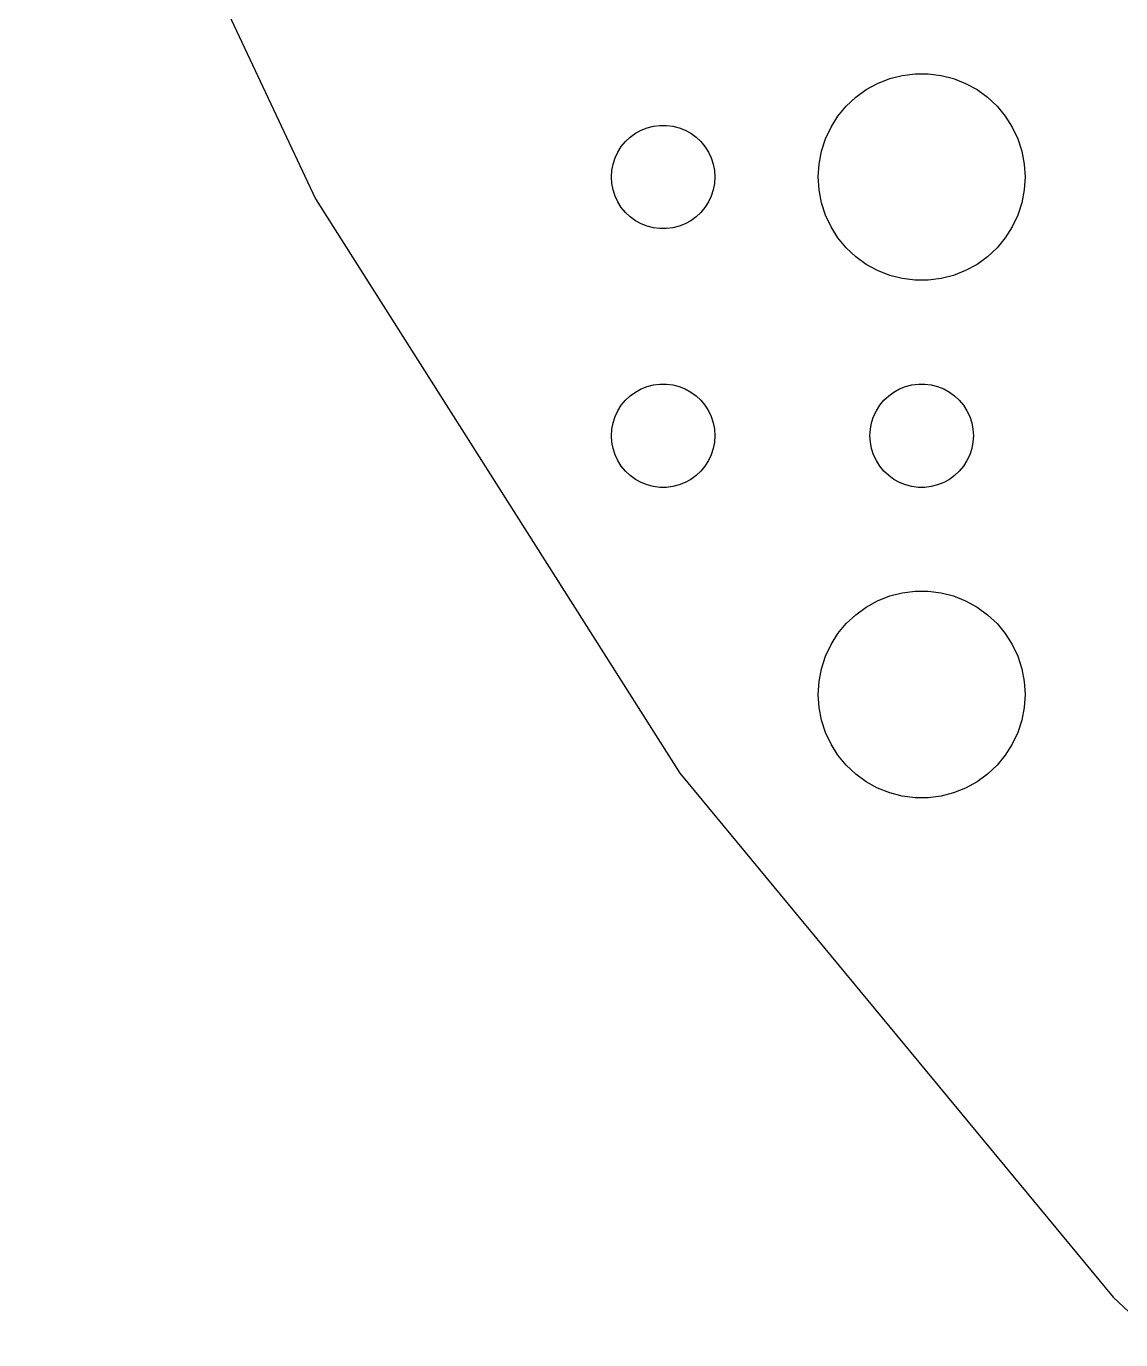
# Model space of a CAD drawing. Header units: metres. Extents: x -157 to 157, y -157 to 157.
# Drawn here: x -145.97 to -114.22, y -108.71 to -70.63 of the extents above; entities that cross this region are included whole.
import ezdxf

# ---------------------------------------------------------------- set-up
doc = ezdxf.new("R2010")
doc.units = ezdxf.units.M

msp = doc.modelspace()

# ---------------------------------------------------------------- linework, layer by layer
for p, q in [((-145.975, -57.7955), (-137.58, -75.6353)), ((-121.607, -72.467), (-121.277, -72.2855)), ((-121.277, -72.2855), (-120.927, -72.1468)), ((-120.927, -72.1468), (-120.562, -72.0531)), ((-120.562, -72.0531), (-120.188, -72.0059)), ((-120.188, -72.0059), (-119.812, -72.0059)), ((-119.812, -72.0059), (-119.438, -72.0531)), ((-119.438, -72.0531), (-119.073, -72.1468)), ((-119.073, -72.1468), (-118.723, -72.2855)), ((-118.723, -72.2855), (-118.393, -72.467)), ((-122.187, -72.9464), (-121.912, -72.6885)), ((-121.912, -72.6885), (-121.607, -72.467)), ((-118.393, -72.467), (-118.088, -72.6885)), ((-118.088, -72.6885), (-117.813, -72.9464)), ((-122.427, -73.2366), (-122.187, -72.9464)), ((-117.813, -72.9464), (-117.573, -73.2366)), ((-122.629, -73.5547), (-122.427, -73.2366)), ((-117.573, -73.2366), (-117.371, -73.5547)), ((-128.593, -73.9732), (-128.456, -73.8442)), ((-128.456, -73.8442), (-128.304, -73.7335)), ((-128.304, -73.7335), (-128.139, -73.6428)), ((-128.139, -73.6428), (-127.964, -73.5734)), ((-127.964, -73.5734), (-127.781, -73.5266)), ((-127.781, -73.5266), (-127.594, -73.503)), ((-127.594, -73.503), (-127.406, -73.503)), ((-127.406, -73.503), (-127.219, -73.5266)), ((-127.219, -73.5266), (-127.036, -73.5734)), ((-127.036, -73.5734), (-126.861, -73.6428)), ((-126.861, -73.6428), (-126.696, -73.7335)), ((-126.696, -73.7335), (-126.544, -73.8442)), ((-126.544, -73.8442), (-126.407, -73.9732)), ((-122.789, -73.8956), (-122.629, -73.5547)), ((-117.371, -73.5547), (-117.211, -73.8956)), ((-128.814, -74.2774), (-128.714, -74.1183)), ((-128.714, -74.1183), (-128.593, -73.9732)), ((-126.407, -73.9732), (-126.286, -74.1183)), ((-126.286, -74.1183), (-126.186, -74.2774)), ((-122.906, -74.2539), (-122.789, -73.8956)), ((-117.211, -73.8956), (-117.094, -74.2539)), ((-128.988, -74.812), (-128.953, -74.627)), ((-128.953, -74.627), (-128.895, -74.4478)), ((-128.895, -74.4478), (-128.814, -74.2774)), ((-126.186, -74.2774), (-126.105, -74.4478)), ((-126.105, -74.4478), (-126.047, -74.627)), ((-126.047, -74.627), (-126.012, -74.812)), ((-123, -75), (-122.976, -74.624)), ((-122.976, -74.624), (-122.906, -74.2539)), ((-117.094, -74.2539), (-117.024, -74.624)), ((-117.024, -74.624), (-117, -75)), ((-129, -75), (-128.988, -74.812)), ((-128.988, -75.188), (-129, -75)), ((-126.012, -74.812), (-126, -75)), ((-126, -75), (-126.012, -75.188)), ((-122.976, -75.376), (-123, -75)), ((-117, -75), (-117.024, -75.376)), ((-128.953, -75.373), (-128.988, -75.188)), ((-128.895, -75.5522), (-128.953, -75.373)), ((-126.047, -75.373), (-126.105, -75.5522)), ((-126.012, -75.188), (-126.047, -75.373)), ((-122.906, -75.7461), (-122.976, -75.376)), ((-117.024, -75.376), (-117.094, -75.7461)), ((-137.58, -75.6353), (-127.016, -92.2823)), ((-128.814, -75.7226), (-128.895, -75.5522)), ((-128.714, -75.8817), (-128.814, -75.7226)), ((-126.186, -75.7226), (-126.286, -75.8817)), ((-126.105, -75.5522), (-126.186, -75.7226)), ((-122.789, -76.1044), (-122.906, -75.7461)), ((-117.094, -75.7461), (-117.211, -76.1044)), ((-128.593, -76.0268), (-128.714, -75.8817)), ((-128.456, -76.1558), (-128.593, -76.0268)), ((-128.304, -76.2665), (-128.456, -76.1558)), ((-126.544, -76.1558), (-126.696, -76.2665)), ((-126.407, -76.0268), (-126.544, -76.1558)), ((-126.286, -75.8817), (-126.407, -76.0268)), ((-122.629, -76.4453), (-122.789, -76.1044)), ((-117.211, -76.1044), (-117.371, -76.4453)), ((-128.139, -76.3572), (-128.304, -76.2665)), ((-127.964, -76.4266), (-128.139, -76.3572)), ((-127.781, -76.4734), (-127.964, -76.4266)), ((-127.594, -76.497), (-127.781, -76.4734)), ((-127.406, -76.497), (-127.594, -76.497)), ((-127.219, -76.4734), (-127.406, -76.497)), ((-127.036, -76.4266), (-127.219, -76.4734)), ((-126.861, -76.3572), (-127.036, -76.4266)), ((-126.696, -76.2665), (-126.861, -76.3572)), ((-122.427, -76.7634), (-122.629, -76.4453)), ((-117.371, -76.4453), (-117.573, -76.7634)), ((-122.187, -77.0536), (-122.427, -76.7634)), ((-117.573, -76.7634), (-117.813, -77.0536)), ((-121.912, -77.3115), (-122.187, -77.0536)), ((-117.813, -77.0536), (-118.088, -77.3115)), ((-121.607, -77.533), (-121.912, -77.3115)), ((-121.277, -77.7145), (-121.607, -77.533)), ((-118.393, -77.533), (-118.723, -77.7145)), ((-118.088, -77.3115), (-118.393, -77.533)), ((-120.927, -77.8532), (-121.277, -77.7145)), ((-120.562, -77.9469), (-120.927, -77.8532)), ((-120.188, -77.9941), (-120.562, -77.9469)), ((-119.812, -77.9941), (-120.188, -77.9941)), ((-119.438, -77.9469), (-119.812, -77.9941)), ((-119.073, -77.8532), (-119.438, -77.9469)), ((-118.723, -77.7145), (-119.073, -77.8532)), ((-128.139, -81.1428), (-127.964, -81.0734)), ((-127.964, -81.0734), (-127.781, -81.0266)), ((-127.781, -81.0266), (-127.594, -81.003)), ((-127.594, -81.003), (-127.406, -81.003)), ((-127.406, -81.003), (-127.219, -81.0266)), ((-127.219, -81.0266), (-127.036, -81.0734)), ((-127.036, -81.0734), (-126.861, -81.1428)), ((-120.639, -81.1428), (-120.464, -81.0734)), ((-120.464, -81.0734), (-120.281, -81.0266)), ((-120.281, -81.0266), (-120.094, -81.003)), ((-120.094, -81.003), (-119.906, -81.003)), ((-119.906, -81.003), (-119.719, -81.0266)), ((-119.719, -81.0266), (-119.536, -81.0734)), ((-119.536, -81.0734), (-119.361, -81.1428)), ((-128.714, -81.6183), (-128.593, -81.4732)), ((-128.593, -81.4732), (-128.456, -81.3442)), ((-128.456, -81.3442), (-128.304, -81.2335)), ((-128.304, -81.2335), (-128.139, -81.1428)), ((-126.861, -81.1428), (-126.696, -81.2335)), ((-126.696, -81.2335), (-126.544, -81.3442)), ((-126.544, -81.3442), (-126.407, -81.4732)), ((-126.407, -81.4732), (-126.286, -81.6183)), ((-121.214, -81.6183), (-121.093, -81.4732)), ((-121.093, -81.4732), (-120.956, -81.3442)), ((-120.956, -81.3442), (-120.804, -81.2335)), ((-120.804, -81.2335), (-120.639, -81.1428)), ((-119.361, -81.1428), (-119.196, -81.2335)), ((-119.196, -81.2335), (-119.044, -81.3442)), ((-119.044, -81.3442), (-118.907, -81.4732)), ((-118.907, -81.4732), (-118.786, -81.6183)), ((-128.895, -81.9478), (-128.814, -81.7774)), ((-128.814, -81.7774), (-128.714, -81.6183)), ((-126.286, -81.6183), (-126.186, -81.7774)), ((-126.186, -81.7774), (-126.105, -81.9478)), ((-121.395, -81.9478), (-121.314, -81.7774)), ((-121.314, -81.7774), (-121.214, -81.6183)), ((-118.786, -81.6183), (-118.686, -81.7774)), ((-118.686, -81.7774), (-118.605, -81.9478)), ((-128.988, -82.312), (-128.953, -82.127)), ((-128.953, -82.127), (-128.895, -81.9478)), ((-126.105, -81.9478), (-126.047, -82.127)), ((-126.047, -82.127), (-126.012, -82.312)), ((-121.488, -82.312), (-121.453, -82.127)), ((-121.453, -82.127), (-121.395, -81.9478)), ((-118.605, -81.9478), (-118.547, -82.127)), ((-118.547, -82.127), (-118.512, -82.312)), ((-129, -82.5), (-128.988, -82.312)), ((-128.988, -82.688), (-129, -82.5)), ((-126.012, -82.312), (-126, -82.5)), ((-126, -82.5), (-126.012, -82.688)), ((-121.5, -82.5), (-121.488, -82.312)), ((-121.488, -82.688), (-121.5, -82.5)), ((-118.512, -82.312), (-118.5, -82.5)), ((-118.5, -82.5), (-118.512, -82.688)), ((-128.953, -82.873), (-128.988, -82.688)), ((-128.895, -83.0522), (-128.953, -82.873)), ((-126.047, -82.873), (-126.105, -83.0522)), ((-126.012, -82.688), (-126.047, -82.873)), ((-121.453, -82.873), (-121.488, -82.688)), ((-121.395, -83.0522), (-121.453, -82.873)), ((-118.547, -82.873), (-118.605, -83.0522)), ((-118.512, -82.688), (-118.547, -82.873)), ((-128.814, -83.2226), (-128.895, -83.0522)), ((-128.714, -83.3817), (-128.814, -83.2226)), ((-128.593, -83.5268), (-128.714, -83.3817)), ((-126.286, -83.3817), (-126.407, -83.5268)), ((-126.186, -83.2226), (-126.286, -83.3817)), ((-126.105, -83.0522), (-126.186, -83.2226)), ((-121.314, -83.2226), (-121.395, -83.0522)), ((-121.214, -83.3817), (-121.314, -83.2226)), ((-121.093, -83.5268), (-121.214, -83.3817)), ((-118.786, -83.3817), (-118.907, -83.5268)), ((-118.686, -83.2226), (-118.786, -83.3817)), ((-118.605, -83.0522), (-118.686, -83.2226)), ((-128.456, -83.6558), (-128.593, -83.5268)), ((-128.304, -83.7665), (-128.456, -83.6558)), ((-128.139, -83.8572), (-128.304, -83.7665)), ((-126.696, -83.7665), (-126.861, -83.8572)), ((-126.544, -83.6558), (-126.696, -83.7665)), ((-126.407, -83.5268), (-126.544, -83.6558)), ((-120.956, -83.6558), (-121.093, -83.5268)), ((-120.804, -83.7665), (-120.956, -83.6558)), ((-120.639, -83.8572), (-120.804, -83.7665)), ((-119.196, -83.7665), (-119.361, -83.8572)), ((-119.044, -83.6558), (-119.196, -83.7665)), ((-118.907, -83.5268), (-119.044, -83.6558)), ((-127.964, -83.9266), (-128.139, -83.8572)), ((-127.781, -83.9734), (-127.964, -83.9266)), ((-127.594, -83.997), (-127.781, -83.9734)), ((-127.406, -83.997), (-127.594, -83.997)), ((-127.219, -83.9734), (-127.406, -83.997)), ((-127.036, -83.9266), (-127.219, -83.9734)), ((-126.861, -83.8572), (-127.036, -83.9266)), ((-120.464, -83.9266), (-120.639, -83.8572)), ((-120.281, -83.9734), (-120.464, -83.9266)), ((-120.094, -83.997), (-120.281, -83.9734)), ((-119.906, -83.997), (-120.094, -83.997)), ((-119.719, -83.9734), (-119.906, -83.997)), ((-119.536, -83.9266), (-119.719, -83.9734)), ((-119.361, -83.8572), (-119.536, -83.9266)), ((-121.277, -87.2855), (-120.927, -87.1468)), ((-120.927, -87.1468), (-120.562, -87.0531)), ((-120.562, -87.0531), (-120.188, -87.0059)), ((-120.188, -87.0059), (-119.812, -87.0059)), ((-119.812, -87.0059), (-119.438, -87.0531)), ((-119.438, -87.0531), (-119.073, -87.1468)), ((-119.073, -87.1468), (-118.723, -87.2855)), ((-121.912, -87.6885), (-121.607, -87.467)), ((-121.607, -87.467), (-121.277, -87.2855)), ((-118.723, -87.2855), (-118.393, -87.467)), ((-118.393, -87.467), (-118.088, -87.6885)), ((-122.427, -88.2366), (-122.187, -87.9464)), ((-122.187, -87.9464), (-121.912, -87.6885)), ((-118.088, -87.6885), (-117.813, -87.9464)), ((-117.813, -87.9464), (-117.573, -88.2366)), ((-122.629, -88.5547), (-122.427, -88.2366)), ((-117.573, -88.2366), (-117.371, -88.5547)), ((-122.789, -88.8956), (-122.629, -88.5547)), ((-117.371, -88.5547), (-117.211, -88.8956)), ((-122.906, -89.2539), (-122.789, -88.8956)), ((-117.211, -88.8956), (-117.094, -89.2539)), ((-122.976, -89.624), (-122.906, -89.2539)), ((-117.094, -89.2539), (-117.024, -89.624)), ((-123, -90), (-122.976, -89.624)), ((-117.024, -89.624), (-117, -90)), ((-122.976, -90.376), (-123, -90)), ((-117, -90), (-117.024, -90.376)), ((-122.906, -90.7461), (-122.976, -90.376)), ((-117.024, -90.376), (-117.094, -90.7461)), ((-122.789, -91.1044), (-122.906, -90.7461)), ((-117.094, -90.7461), (-117.211, -91.1044)), ((-122.629, -91.4453), (-122.789, -91.1044)), ((-117.211, -91.1044), (-117.371, -91.4453)), ((-122.427, -91.7634), (-122.629, -91.4453)), ((-122.187, -92.0536), (-122.427, -91.7634)), ((-117.573, -91.7634), (-117.813, -92.0536)), ((-117.371, -91.4453), (-117.573, -91.7634)), ((-121.912, -92.3115), (-122.187, -92.0536)), ((-117.813, -92.0536), (-118.088, -92.3115)), ((-127.016, -92.2823), (-114.448, -107.474)), ((-121.607, -92.533), (-121.912, -92.3115)), ((-118.088, -92.3115), (-118.393, -92.533)), ((-121.277, -92.7145), (-121.607, -92.533)), ((-120.927, -92.8532), (-121.277, -92.7145)), ((-120.562, -92.9469), (-120.927, -92.8532)), ((-119.073, -92.8532), (-119.438, -92.9469)), ((-118.723, -92.7145), (-119.073, -92.8532)), ((-118.393, -92.533), (-118.723, -92.7145)), ((-120.188, -92.9941), (-120.562, -92.9469)), ((-119.812, -92.9941), (-120.188, -92.9941)), ((-119.438, -92.9469), (-119.812, -92.9941)), ((-114.448, -107.474), (-100.076, -120.971))]:
    msp.add_line(p, q)

doc.saveas('drawing.dxf')
